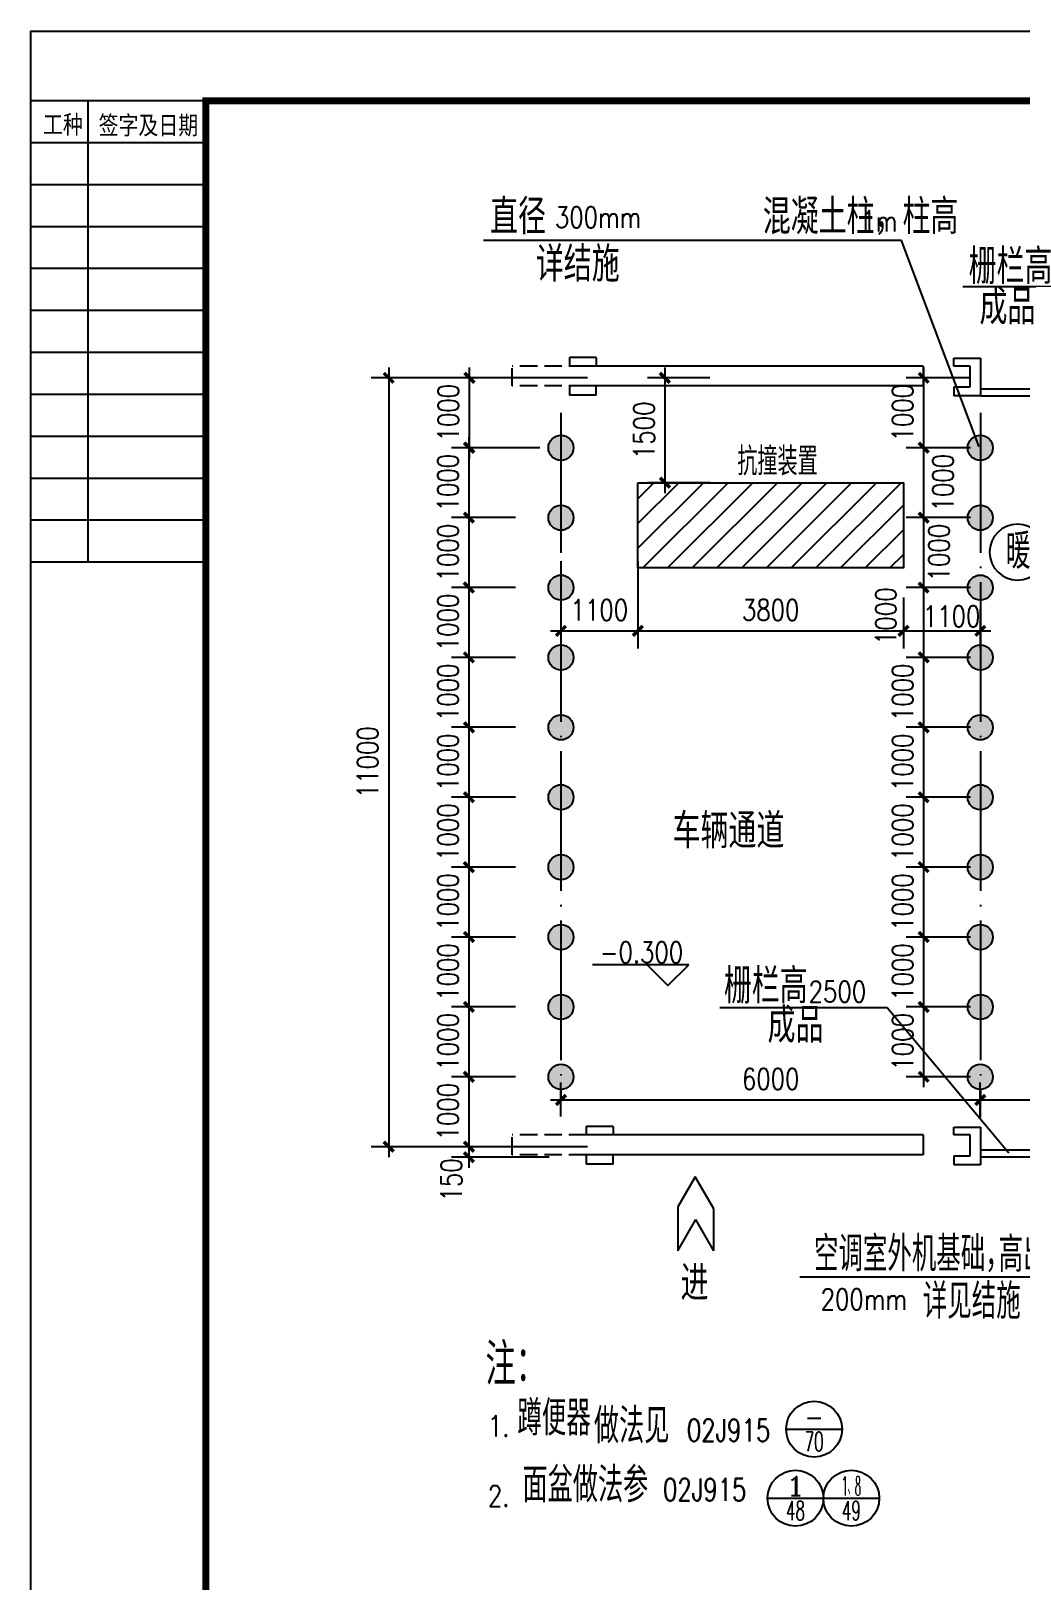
# Model space of a CAD drawing. Extents: x 575917 to 733065, y -270021 to -228021.
# Drawn here: x 658765 to 672916, y -250196 to -228021 of the extents above; entities that cross this region are included whole.
import ezdxf
from ezdxf.enums import TextEntityAlignment as Align

# ---------------------------------------------------------------- set-up
doc = ezdxf.new("R2010")
doc.units = 0
doc.header["$LTSCALE"] = 1000
doc.header["$MEASUREMENT"] = 0
for name, pattern in [('DASH', [0.35, 0.25, -0.1]), ('DOTE', [2.42, 2, -0.2, 0.02, -0.2]), ('HIDDEN', [7.5, 5, -2.5])]:
    doc.linetypes.add(name, pattern=pattern)
doc.layers.get('0').update_dxf_attribs({"linetype": 'CONTINUOUS'})
doc.layers.get('DEFPOINTS').update_dxf_attribs({"linetype": 'CONTINUOUS'})
for name, color, linetype in [('1', 3, 'CONTINUOUS'), ('AXIS', 3, 'CONTINUOUS'), ('DIM_IDEN', 3, 'CONTINUOUS'), ('DOTE', 1, 'DOTE'), ('LEVL', 3, 'CONTINUOUS'), ('PUB_DIM', 3, 'CONTINUOUS'), ('PUB_SYMB', 3, 'CONTINUOUS'), ('PUB_SYMB_TEXT', 7, 'CONTINUOUS'), ('PUB_TEXT', 7, 'CONTINUOUS'), ('PUB_TITLE', 4, 'CONTINUOUS'), ('出入口设备布置图层', 1, 'CONTINUOUS'), ('暖通条件', 6, 'CONTINUOUS')]:
    doc.layers.add(name, color=color, linetype=linetype)
doc.styles.add('-GBCBIGGBENOR', font='GBENOR.shx', dxfattribs={"bigfont": 'GBCBIG.shx'})
doc.styles.add('-HZTXTromand', font='romand.shx', dxfattribs={"bigfont": 'HZTXT.shx'})
doc.styles.add('-HZTXTSIMPLEX', font='SIMPLEX.shx', dxfattribs={"bigfont": 'HZTXT.shx'})
doc.styles.add('_HZTXT', font='txt.shx', dxfattribs={"width": 0.8, "bigfont": 'HZTXT.shx'})
doc.styles.add('_SIMPLEX', font='SIMPLEX.shx', dxfattribs={"width": 0.8})
doc.styles.add('COMP', font='COMPLEX.shx', dxfattribs={"bigfont": 'hztxt'})
doc.styles.add('dim_font', font='SIMPLEX.shx', dxfattribs={"width": 0.8})
doc.styles.add('Hztxt', font='tssdeng.shx', dxfattribs={"width": 0.7, "bigfont": 'hztxt.shx'})
doc.styles.add('OCHINESE', font='TXT', dxfattribs={"width": 0.7, "height": 200, "bigfont": 'OCHINESE'})
doc.styles.add('ST', font='romans6.shx', dxfattribs={"width": 0.8, "bigfont": 'hztxt.shx'})
doc.dimstyles.new('DIMN', dxfattribs={"dimtxt": 300, "dimasz": 100, "dimexe": 250, "dimexo": 300, "dimgap": 0, "dimtad": 0, "dimdec": 0, "dimzin": 0, "dimdsep": 46, "dimtxsty": 'dim_font', "dimblk": 'ARCHTICK', "dimcen": 0.09, "dimdle": 150, "dimclrt": 7, "dimazin": 0, "dimtfac": 1, "dimtdec": 0, "dimtix": 1, "dimtmove": 2, "dimatfit": 3, "dimldrblk": 'ARCHTICK', "dimfxl": 1, "dimtvp": 1, "dimtolj": 1, "dimtzin": 0, "dimarcsym": 0})

# ---------------------------------------------------------------- blocks, each defined once
blk = doc.blocks.new('_archtick')
at = {"const_width": 0.5}
blk.add_lwpolyline([(-0.7, -0.7), (0.7, 0.7)], dxfattribs=at)
blk = doc.blocks.new('*D1557')
at = {"layer": 'DEFPOINTS', "color": 0, "transparency": 16777216}
for p in [(672348, -242877), (675548, -242927), (672348, -243315)]:
    blk.add_point(p, dxfattribs=at)
at = {"layer": 'PUB_DIM', "color": 0, "lineweight": -2, "transparency": 16777216}
for p, q in [((672348, -243177), (672348, -243565)), ((675548, -243227), (675548, -243565)), ((675698, -243315), (672198, -243315))]:
    blk.add_line(p, q, dxfattribs=at)
at = {"layer": 'PUB_DIM', "color": 0, "lineweight": -2, "transparency": 16777216, "xscale": 100, "yscale": 100, "zscale": 100, "rotation": 180}
blk.add_blockref('_archtick', (672348, -243315), dxfattribs=at)
at = {"layer": 'PUB_DIM', "color": 0, "lineweight": -2, "transparency": 16777216, "xscale": 100, "yscale": 100, "zscale": 100}
blk.add_blockref('_archtick', (675548, -243315), dxfattribs=at)
at = {"layer": 'PUB_DIM', "color": 7, "transparency": 16777216, "insert": (673590, -243015), "char_height": 300, "attachment_point": 5, "style": 'dim_font'}
blk.add_mtext('\\A1;3200', dxfattribs=at)
blk = doc.blocks.new('水泥柱')
at = {"layer": '出入口设备布置图层'}
blk.add_hatch(color=8, dxfattribs=at).paths.add_polyline_path([(383266, 120372, 1), (383506, 120372, 1)])
at = {"layer": '出入口设备布置图层', "color": 8}
blk.add_circle((383386, 120372), 120, dxfattribs=at)
blk.add_circle((383386, 120372), 120, dxfattribs=at)
blk = doc.blocks.new('*D1562')
at = {"layer": 'AXIS', "color": 0, "lineweight": -2, "transparency": 16777216}
for p, q in [((665698, -238983), (664781, -238983)), ((665031, -238833), (665031, -240133)), ((665698, -239983), (664781, -239983))]:
    blk.add_line(p, q, dxfattribs=at)
at = {"layer": 'DEFPOINTS', "color": 0, "transparency": 16777216}
for p in [(665998, -238983), (665031, -239983), (665998, -239983)]:
    blk.add_point(p, dxfattribs=at)
at = {"layer": 'AXIS', "color": 0, "lineweight": -2, "transparency": 16777216, "xscale": 100, "yscale": 100, "zscale": 100}
for p, rotation in [((665031, -238983), 90), ((665031, -239983), 270)]:
    blk.add_blockref('_archtick', p, dxfattribs=dict(at, rotation=rotation))
at = {"layer": 'AXIS', "color": 7, "transparency": 16777216, "insert": (664731, -239483), "char_height": 300, "attachment_point": 5, "rotation": 90, "style": 'dim_font'}
blk.add_mtext('\\A1;1000', dxfattribs=at)
blk = doc.blocks.new('*D1563')
at = {"layer": 'AXIS', "color": 0, "lineweight": -2, "transparency": 16777216}
for p, q in [((665031, -239833), (665031, -241133)), ((665698, -239983), (664781, -239983)), ((665698, -240983), (664781, -240983))]:
    blk.add_line(p, q, dxfattribs=at)
at = {"layer": 'DEFPOINTS', "color": 0, "transparency": 16777216}
for p in [(665998, -239983), (665031, -240983), (665998, -240983)]:
    blk.add_point(p, dxfattribs=at)
at = {"layer": 'AXIS', "color": 0, "lineweight": -2, "transparency": 16777216, "xscale": 100, "yscale": 100, "zscale": 100}
for p, rotation in [((665031, -239983), 90), ((665031, -240983), 270)]:
    blk.add_blockref('_archtick', p, dxfattribs=dict(at, rotation=rotation))
at = {"layer": 'AXIS', "color": 7, "transparency": 16777216, "insert": (664731, -240483), "char_height": 300, "attachment_point": 5, "rotation": 90, "style": 'dim_font'}
blk.add_mtext('\\A1;1000', dxfattribs=at)
blk = doc.blocks.new('*D1564')
at = {"layer": 'AXIS', "color": 0, "lineweight": -2, "transparency": 16777216}
for p, q in [((665031, -237833), (665031, -239133)), ((665698, -237983), (664781, -237983)), ((665698, -238983), (664781, -238983))]:
    blk.add_line(p, q, dxfattribs=at)
at = {"layer": 'DEFPOINTS', "color": 0, "transparency": 16777216}
for p in [(665998, -237983), (665031, -238983), (665998, -238983)]:
    blk.add_point(p, dxfattribs=at)
at = {"layer": 'AXIS', "color": 0, "lineweight": -2, "transparency": 16777216, "xscale": 100, "yscale": 100, "zscale": 100}
for p, rotation in [((665031, -237983), 90), ((665031, -238983), 270)]:
    blk.add_blockref('_archtick', p, dxfattribs=dict(at, rotation=rotation))
at = {"layer": 'AXIS', "color": 7, "transparency": 16777216, "insert": (664731, -238483), "char_height": 300, "attachment_point": 5, "rotation": 90, "style": 'dim_font'}
blk.add_mtext('\\A1;1000', dxfattribs=at)
blk = doc.blocks.new('*D1565')
at = {"layer": 'AXIS', "color": 0, "lineweight": -2, "transparency": 16777216}
for p, q in [((671537, -237833), (671537, -239133)), ((672208, -237983), (671287, -237983)), ((672208, -238983), (671287, -238983))]:
    blk.add_line(p, q, dxfattribs=at)
at = {"layer": 'DEFPOINTS', "color": 0, "transparency": 16777216}
for p in [(672508, -237983), (671537, -238983), (672508, -238983)]:
    blk.add_point(p, dxfattribs=at)
at = {"layer": 'AXIS', "color": 0, "lineweight": -2, "transparency": 16777216, "xscale": 100, "yscale": 100, "zscale": 100}
for p, rotation in [((671537, -237983), 90), ((671537, -238983), 270)]:
    blk.add_blockref('_archtick', p, dxfattribs=dict(at, rotation=rotation))
at = {"layer": 'AXIS', "color": 7, "transparency": 16777216, "insert": (671237, -238483), "char_height": 300, "attachment_point": 5, "rotation": 90, "style": 'dim_font'}
blk.add_mtext('\\A1;1000', dxfattribs=at)
blk = doc.blocks.new('*D1566')
at = {"layer": 'AXIS', "color": 0, "lineweight": -2, "transparency": 16777216}
for p, q in [((672208, -238983), (671287, -238983)), ((671537, -238833), (671537, -240133)), ((672208, -239983), (671287, -239983))]:
    blk.add_line(p, q, dxfattribs=at)
at = {"layer": 'DEFPOINTS', "color": 0, "transparency": 16777216}
for p in [(672508, -238983), (671537, -239983), (672508, -239983)]:
    blk.add_point(p, dxfattribs=at)
at = {"layer": 'AXIS', "color": 0, "lineweight": -2, "transparency": 16777216, "xscale": 100, "yscale": 100, "zscale": 100}
for p, rotation in [((671537, -238983), 90), ((671537, -239983), 270)]:
    blk.add_blockref('_archtick', p, dxfattribs=dict(at, rotation=rotation))
at = {"layer": 'AXIS', "color": 7, "transparency": 16777216, "insert": (671237, -239483), "char_height": 300, "attachment_point": 5, "rotation": 90, "style": 'dim_font'}
blk.add_mtext('\\A1;1000', dxfattribs=at)
blk = doc.blocks.new('*D1567')
at = {"layer": 'AXIS', "color": 0, "lineweight": -2, "transparency": 16777216}
for p, q in [((671537, -239833), (671537, -241133)), ((672208, -239983), (671287, -239983)), ((672208, -240983), (671287, -240983))]:
    blk.add_line(p, q, dxfattribs=at)
at = {"layer": 'DEFPOINTS', "color": 0, "transparency": 16777216}
for p in [(672508, -239983), (671537, -240983), (672508, -240983)]:
    blk.add_point(p, dxfattribs=at)
at = {"layer": 'AXIS', "color": 0, "lineweight": -2, "transparency": 16777216, "xscale": 100, "yscale": 100, "zscale": 100}
for p, rotation in [((671537, -239983), 90), ((671537, -240983), 270)]:
    blk.add_blockref('_archtick', p, dxfattribs=dict(at, rotation=rotation))
at = {"layer": 'AXIS', "color": 7, "transparency": 16777216, "insert": (671237, -240483), "char_height": 300, "attachment_point": 5, "rotation": 90, "style": 'dim_font'}
blk.add_mtext('\\A1;1000', dxfattribs=at)
blk = doc.blocks.new('*D1568')
at = {"layer": 'AXIS', "color": 0, "lineweight": -2, "transparency": 16777216}
for p, q in [((665698, -236983), (664781, -236983)), ((665031, -236833), (665031, -238133)), ((665698, -237983), (664781, -237983))]:
    blk.add_line(p, q, dxfattribs=at)
at = {"layer": 'DEFPOINTS', "color": 0, "transparency": 16777216}
for p in [(665998, -236983), (665031, -237983), (665998, -237983)]:
    blk.add_point(p, dxfattribs=at)
at = {"layer": 'AXIS', "color": 0, "lineweight": -2, "transparency": 16777216, "xscale": 100, "yscale": 100, "zscale": 100}
for p, rotation in [((665031, -236983), 90), ((665031, -237983), 270)]:
    blk.add_blockref('_archtick', p, dxfattribs=dict(at, rotation=rotation))
at = {"layer": 'AXIS', "color": 7, "transparency": 16777216, "insert": (664731, -237483), "char_height": 300, "attachment_point": 5, "rotation": 90, "style": 'dim_font'}
blk.add_mtext('\\A1;1000', dxfattribs=at)
blk = doc.blocks.new('*D1569')
at = {"layer": 'AXIS', "color": 0, "lineweight": -2, "transparency": 16777216}
for p, q in [((672208, -236983), (671287, -236983)), ((671537, -236833), (671537, -238133)), ((672208, -237983), (671287, -237983))]:
    blk.add_line(p, q, dxfattribs=at)
at = {"layer": 'DEFPOINTS', "color": 0, "transparency": 16777216}
for p in [(672508, -236983), (671537, -237983), (672508, -237983)]:
    blk.add_point(p, dxfattribs=at)
at = {"layer": 'AXIS', "color": 0, "lineweight": -2, "transparency": 16777216, "xscale": 100, "yscale": 100, "zscale": 100}
for p, rotation in [((671537, -236983), 90), ((671537, -237983), 270)]:
    blk.add_blockref('_archtick', p, dxfattribs=dict(at, rotation=rotation))
at = {"layer": 'AXIS', "color": 7, "transparency": 16777216, "insert": (671237, -237483), "char_height": 300, "attachment_point": 5, "rotation": 90, "style": 'dim_font'}
blk.add_mtext('\\A1;1000', dxfattribs=at)
blk = doc.blocks.new('*D1570')
at = {"layer": 'AXIS', "color": 0, "lineweight": -2, "transparency": 16777216}
for p, q in [((665031, -243833), (665031, -244283)), ((666178, -243983), (664781, -243983)), ((666178, -244133), (664781, -244133))]:
    blk.add_line(p, q, dxfattribs=at)
at = {"layer": 'DEFPOINTS', "color": 0, "transparency": 16777216}
for p in [(665031, -244133), (666478, -243983), (666478, -244133)]:
    blk.add_point(p, dxfattribs=at)
at = {"layer": 'AXIS', "color": 0, "lineweight": -2, "transparency": 16777216, "xscale": 100, "yscale": 100, "zscale": 100}
for p, rotation in [((665031, -243983), 90), ((665031, -244133), 270)]:
    blk.add_blockref('_archtick', p, dxfattribs=dict(at, rotation=rotation))
at = {"layer": 'AXIS', "color": 7, "transparency": 16777216, "insert": (664779, -244458), "char_height": 300, "attachment_point": 5, "rotation": 90, "style": 'dim_font'}
blk.add_mtext('\\A1;150', dxfattribs=at)
blk = doc.blocks.new('*D1571')
at = {"layer": 'AXIS', "color": 0, "lineweight": -2, "transparency": 16777216}
for p, q in [((665031, -235833), (665031, -237133)), ((665698, -235983), (664781, -235983)), ((665698, -236983), (664781, -236983))]:
    blk.add_line(p, q, dxfattribs=at)
at = {"layer": 'DEFPOINTS', "color": 0, "transparency": 16777216}
for p in [(665998, -235983), (665031, -236983), (665998, -236983)]:
    blk.add_point(p, dxfattribs=at)
at = {"layer": 'AXIS', "color": 0, "lineweight": -2, "transparency": 16777216, "xscale": 100, "yscale": 100, "zscale": 100}
for p, rotation in [((665031, -235983), 90), ((665031, -236983), 270)]:
    blk.add_blockref('_archtick', p, dxfattribs=dict(at, rotation=rotation))
at = {"layer": 'AXIS', "color": 7, "transparency": 16777216, "insert": (664731, -236483), "char_height": 300, "attachment_point": 5, "rotation": 90, "style": 'dim_font'}
blk.add_mtext('\\A1;1000', dxfattribs=at)
blk = doc.blocks.new('*D1572')
at = {"layer": 'AXIS', "color": 0, "lineweight": -2, "transparency": 16777216}
for p, q in [((665698, -234983), (664781, -234983)), ((665031, -234833), (665031, -236133)), ((665698, -235983), (664781, -235983))]:
    blk.add_line(p, q, dxfattribs=at)
at = {"layer": 'DEFPOINTS', "color": 0, "transparency": 16777216}
for p in [(665998, -234983), (665031, -235983), (665998, -235983)]:
    blk.add_point(p, dxfattribs=at)
at = {"layer": 'AXIS', "color": 0, "lineweight": -2, "transparency": 16777216, "xscale": 100, "yscale": 100, "zscale": 100}
for p, rotation in [((665031, -234983), 90), ((665031, -235983), 270)]:
    blk.add_blockref('_archtick', p, dxfattribs=dict(at, rotation=rotation))
at = {"layer": 'AXIS', "color": 7, "transparency": 16777216, "insert": (664731, -235483), "char_height": 300, "attachment_point": 5, "rotation": 90, "style": 'dim_font'}
blk.add_mtext('\\A1;1000', dxfattribs=at)
blk = doc.blocks.new('*D1573')
at = {"layer": 'DEFPOINTS', "color": 0, "transparency": 16777216}
for p in [(667026, -232983), (663883, -243983), (667026, -243983)]:
    blk.add_point(p, dxfattribs=at)
at = {"layer": 'PUB_DIM', "color": 0, "lineweight": -2, "transparency": 16777216}
for p, q in [((663883, -232833), (663883, -244133)), ((666726, -232983), (663633, -232983)), ((666726, -243983), (663633, -243983))]:
    blk.add_line(p, q, dxfattribs=at)
at = {"layer": 'PUB_DIM', "color": 0, "lineweight": -2, "transparency": 16777216, "xscale": 100, "yscale": 100, "zscale": 100}
for p, rotation in [((663883, -232983), 90), ((663883, -243983), 270)]:
    blk.add_blockref('_archtick', p, dxfattribs=dict(at, rotation=rotation))
at = {"layer": 'PUB_DIM', "color": 7, "transparency": 16777216, "insert": (663583, -238483), "char_height": 300, "attachment_point": 5, "rotation": 90, "style": 'dim_font'}
blk.add_mtext('\\A1;11000', dxfattribs=at)
blk = doc.blocks.new('*D1574')
at = {"layer": 'AXIS', "color": 0, "lineweight": -2, "transparency": 16777216}
for p, q in [((665698, -240983), (664781, -240983)), ((665031, -240833), (665031, -242133)), ((665698, -241983), (664781, -241983))]:
    blk.add_line(p, q, dxfattribs=at)
at = {"layer": 'DEFPOINTS', "color": 0, "transparency": 16777216}
for p in [(665998, -240983), (665031, -241983), (665998, -241983)]:
    blk.add_point(p, dxfattribs=at)
at = {"layer": 'AXIS', "color": 0, "lineweight": -2, "transparency": 16777216, "xscale": 100, "yscale": 100, "zscale": 100}
for p, rotation in [((665031, -240983), 90), ((665031, -241983), 270)]:
    blk.add_blockref('_archtick', p, dxfattribs=dict(at, rotation=rotation))
at = {"layer": 'AXIS', "color": 7, "transparency": 16777216, "insert": (664731, -241483), "char_height": 300, "attachment_point": 5, "rotation": 90, "style": 'dim_font'}
blk.add_mtext('\\A1;1000', dxfattribs=at)
blk = doc.blocks.new('*D1575')
at = {"layer": 'AXIS', "color": 0, "lineweight": -2, "transparency": 16777216}
for p, q in [((665031, -241833), (665031, -243133)), ((665698, -241983), (664781, -241983)), ((665698, -242983), (664781, -242983))]:
    blk.add_line(p, q, dxfattribs=at)
at = {"layer": 'DEFPOINTS', "color": 0, "transparency": 16777216}
for p in [(665998, -241983), (665031, -242983), (665998, -242983)]:
    blk.add_point(p, dxfattribs=at)
at = {"layer": 'AXIS', "color": 0, "lineweight": -2, "transparency": 16777216, "xscale": 100, "yscale": 100, "zscale": 100}
for p, rotation in [((665031, -241983), 90), ((665031, -242983), 270)]:
    blk.add_blockref('_archtick', p, dxfattribs=dict(at, rotation=rotation))
at = {"layer": 'AXIS', "color": 7, "transparency": 16777216, "insert": (664731, -242483), "char_height": 300, "attachment_point": 5, "rotation": 90, "style": 'dim_font'}
blk.add_mtext('\\A1;1000', dxfattribs=at)
blk = doc.blocks.new('*D1576')
at = {"layer": 'AXIS', "color": 0, "lineweight": -2, "transparency": 16777216}
for p, q in [((672208, -240983), (671287, -240983)), ((671537, -240833), (671537, -242133)), ((672208, -241983), (671287, -241983))]:
    blk.add_line(p, q, dxfattribs=at)
at = {"layer": 'DEFPOINTS', "color": 0, "transparency": 16777216}
for p in [(672508, -240983), (671537, -241983), (672508, -241983)]:
    blk.add_point(p, dxfattribs=at)
at = {"layer": 'AXIS', "color": 0, "lineweight": -2, "transparency": 16777216, "xscale": 100, "yscale": 100, "zscale": 100}
for p, rotation in [((671537, -240983), 90), ((671537, -241983), 270)]:
    blk.add_blockref('_archtick', p, dxfattribs=dict(at, rotation=rotation))
at = {"layer": 'AXIS', "color": 7, "transparency": 16777216, "insert": (671237, -241483), "char_height": 300, "attachment_point": 5, "rotation": 90, "style": 'dim_font'}
blk.add_mtext('\\A1;1000', dxfattribs=at)
blk = doc.blocks.new('*D1577')
at = {"layer": 'AXIS', "color": 0, "lineweight": -2, "transparency": 16777216}
for p, q in [((671537, -241833), (671537, -243133)), ((672208, -241983), (671287, -241983)), ((672208, -242983), (671287, -242983))]:
    blk.add_line(p, q, dxfattribs=at)
at = {"layer": 'DEFPOINTS', "color": 0, "transparency": 16777216}
for p in [(672508, -241983), (671537, -242983), (672508, -242983)]:
    blk.add_point(p, dxfattribs=at)
at = {"layer": 'AXIS', "color": 0, "lineweight": -2, "transparency": 16777216, "xscale": 100, "yscale": 100, "zscale": 100}
for p, rotation in [((671537, -241983), 90), ((671537, -242983), 270)]:
    blk.add_blockref('_archtick', p, dxfattribs=dict(at, rotation=rotation))
at = {"layer": 'AXIS', "color": 7, "transparency": 16777216, "insert": (671237, -242483), "char_height": 300, "attachment_point": 5, "rotation": 90, "style": 'dim_font'}
blk.add_mtext('\\A1;1000', dxfattribs=at)
blk = doc.blocks.new('*D1578')
at = {"layer": 'AXIS', "color": 0, "lineweight": -2, "transparency": 16777216}
for p, q in [((671537, -233833), (671537, -235133)), ((672208, -233983), (671287, -233983)), ((672208, -234983), (671287, -234983))]:
    blk.add_line(p, q, dxfattribs=at)
at = {"layer": 'DEFPOINTS', "color": 0, "transparency": 16777216}
for p in [(672508, -233983), (671537, -234983), (672508, -234983)]:
    blk.add_point(p, dxfattribs=at)
at = {"layer": 'AXIS', "color": 0, "lineweight": -2, "transparency": 16777216, "xscale": 100, "yscale": 100, "zscale": 100}
for p, rotation in [((671537, -233983), 90), ((671537, -234983), 270)]:
    blk.add_blockref('_archtick', p, dxfattribs=dict(at, rotation=rotation))
at = {"layer": 'AXIS', "color": 7, "transparency": 16777216, "insert": (671816, -234483), "char_height": 300, "attachment_point": 5, "rotation": 90, "style": 'dim_font'}
blk.add_mtext('\\A1;1000', dxfattribs=at)
blk = doc.blocks.new('*D1579')
at = {"layer": 'AXIS', "color": 0, "lineweight": -2, "transparency": 16777216}
for p, q in [((672208, -234983), (671287, -234983)), ((671537, -234833), (671537, -236133)), ((672208, -235983), (671287, -235983))]:
    blk.add_line(p, q, dxfattribs=at)
at = {"layer": 'DEFPOINTS', "color": 0, "transparency": 16777216}
for p in [(672508, -234983), (671537, -235983), (672508, -235983)]:
    blk.add_point(p, dxfattribs=at)
at = {"layer": 'AXIS', "color": 0, "lineweight": -2, "transparency": 16777216, "xscale": 100, "yscale": 100, "zscale": 100}
for p, rotation in [((671537, -234983), 90), ((671537, -235983), 270)]:
    blk.add_blockref('_archtick', p, dxfattribs=dict(at, rotation=rotation))
at = {"layer": 'AXIS', "color": 7, "transparency": 16777216, "insert": (671756, -235483), "char_height": 300, "attachment_point": 5, "rotation": 90, "style": 'dim_font'}
blk.add_mtext('\\A1;1000', dxfattribs=at)
blk = doc.blocks.new('*D1580')
at = {"layer": 'AXIS', "color": 0, "lineweight": -2, "transparency": 16777216}
for p, q in [((671537, -235833), (671537, -237133)), ((672208, -235983), (671287, -235983)), ((672208, -236983), (671287, -236983))]:
    blk.add_line(p, q, dxfattribs=at)
at = {"layer": 'DEFPOINTS', "color": 0, "transparency": 16777216}
for p in [(672508, -235983), (671537, -236983), (672508, -236983)]:
    blk.add_point(p, dxfattribs=at)
at = {"layer": 'AXIS', "color": 0, "lineweight": -2, "transparency": 16777216, "xscale": 100, "yscale": 100, "zscale": 100}
for p, rotation in [((671537, -235983), 90), ((671537, -236983), 270)]:
    blk.add_blockref('_archtick', p, dxfattribs=dict(at, rotation=rotation))
at = {"layer": 'AXIS', "color": 7, "transparency": 16777216, "insert": (670996, -236393), "char_height": 300, "attachment_point": 5, "rotation": 90, "style": 'dim_font'}
blk.add_mtext('\\A1;1000', dxfattribs=at)
blk = doc.blocks.new('*D1581')
at = {"layer": 'AXIS', "color": 0, "lineweight": -2, "transparency": 16777216}
for p, q in [((665031, -233833), (665031, -235133)), ((665698, -233983), (664781, -233983)), ((665698, -234983), (664781, -234983))]:
    blk.add_line(p, q, dxfattribs=at)
at = {"layer": 'DEFPOINTS', "color": 0, "transparency": 16777216}
for p in [(665998, -233983), (665031, -234983), (665998, -234983)]:
    blk.add_point(p, dxfattribs=at)
at = {"layer": 'AXIS', "color": 0, "lineweight": -2, "transparency": 16777216, "xscale": 100, "yscale": 100, "zscale": 100}
for p, rotation in [((665031, -233983), 90), ((665031, -234983), 270)]:
    blk.add_blockref('_archtick', p, dxfattribs=dict(at, rotation=rotation))
at = {"layer": 'AXIS', "color": 7, "transparency": 16777216, "insert": (664731, -234483), "char_height": 300, "attachment_point": 5, "rotation": 90, "style": 'dim_font'}
blk.add_mtext('\\A1;1000', dxfattribs=at)
blk = doc.blocks.new('*D1582')
at = {"layer": 'AXIS', "color": 0, "lineweight": -2, "transparency": 16777216}
for p, q in [((665698, -242983), (664781, -242983)), ((665031, -242833), (665031, -244133)), ((665698, -243983), (664781, -243983))]:
    blk.add_line(p, q, dxfattribs=at)
at = {"layer": 'DEFPOINTS', "color": 0, "transparency": 16777216}
for p in [(665998, -242983), (665031, -243983), (665998, -243983)]:
    blk.add_point(p, dxfattribs=at)
at = {"layer": 'AXIS', "color": 0, "lineweight": -2, "transparency": 16777216, "xscale": 100, "yscale": 100, "zscale": 100}
for p, rotation in [((665031, -242983), 90), ((665031, -243983), 270)]:
    blk.add_blockref('_archtick', p, dxfattribs=dict(at, rotation=rotation))
at = {"layer": 'AXIS', "color": 7, "transparency": 16777216, "insert": (664731, -243483), "char_height": 300, "attachment_point": 5, "rotation": 90, "style": 'dim_font'}
blk.add_mtext('\\A1;1000', dxfattribs=at)
blk = doc.blocks.new('*D1583')
at = {"layer": 'AXIS', "color": 0, "lineweight": -2, "transparency": 16777216}
for p, q in [((665038, -234133), (665038, -232833)), ((666048, -232983), (664788, -232983)), ((666048, -233983), (664788, -233983))]:
    blk.add_line(p, q, dxfattribs=at)
at = {"layer": 'DEFPOINTS', "color": 0, "transparency": 16777216}
for p in [(665038, -232983), (666348, -232983), (666348, -233983)]:
    blk.add_point(p, dxfattribs=at)
at = {"layer": 'AXIS', "color": 0, "lineweight": -2, "transparency": 16777216, "xscale": 100, "yscale": 100, "zscale": 100}
for p, rotation in [((665038, -232983), 90), ((665038, -233983), 270)]:
    blk.add_blockref('_archtick', p, dxfattribs=dict(at, rotation=rotation))
at = {"layer": 'AXIS', "color": 7, "transparency": 16777216, "insert": (664738, -233483), "char_height": 300, "attachment_point": 5, "rotation": 90, "style": 'dim_font'}
blk.add_mtext('\\A1;1000', dxfattribs=at)
blk = doc.blocks.new('*D1584')
at = {"layer": 'AXIS', "color": 0, "lineweight": -2, "transparency": 16777216}
for p, q in [((671537, -232833), (671537, -234133)), ((672208, -232983), (671287, -232983)), ((672208, -233983), (671287, -233983))]:
    blk.add_line(p, q, dxfattribs=at)
at = {"layer": 'DEFPOINTS', "color": 0, "transparency": 16777216}
for p in [(672508, -232983), (671537, -233983), (672508, -233983)]:
    blk.add_point(p, dxfattribs=at)
at = {"layer": 'AXIS', "color": 0, "lineweight": -2, "transparency": 16777216, "xscale": 100, "yscale": 100, "zscale": 100}
for p, rotation in [((671537, -232983), 90), ((671537, -233983), 270)]:
    blk.add_blockref('_archtick', p, dxfattribs=dict(at, rotation=rotation))
at = {"layer": 'AXIS', "color": 7, "transparency": 16777216, "insert": (671237, -233483), "char_height": 300, "attachment_point": 5, "rotation": 90, "style": 'dim_font'}
blk.add_mtext('\\A1;1000', dxfattribs=at)
blk = doc.blocks.new('*D1585')
at = {"layer": 'AXIS', "color": 0, "lineweight": -2, "transparency": 16777216}
for p, q in [((667835, -232833), (667835, -234633)), ((668478, -232983), (667585, -232983)), ((668478, -234483), (667585, -234483))]:
    blk.add_line(p, q, dxfattribs=at)
at = {"layer": 'DEFPOINTS', "color": 0, "transparency": 16777216}
for p in [(668778, -232983), (667835, -234483), (668778, -234483)]:
    blk.add_point(p, dxfattribs=at)
at = {"layer": 'AXIS', "color": 0, "lineweight": -2, "transparency": 16777216, "xscale": 100, "yscale": 100, "zscale": 100}
for p, rotation in [((667835, -232983), 90), ((667835, -234483), 270)]:
    blk.add_blockref('_archtick', p, dxfattribs=dict(at, rotation=rotation))
at = {"layer": 'AXIS', "color": 7, "transparency": 16777216, "insert": (667535, -233733), "char_height": 300, "attachment_point": 5, "rotation": 90, "style": 'dim_font'}
blk.add_mtext('\\A1;1500', dxfattribs=at)
blk = doc.blocks.new('*D1586')
at = {"layer": 'AXIS', "color": 0, "lineweight": -2, "transparency": 16777216}
for p, q in [((666348, -235605), (666348, -236853)), ((667448, -235605), (667448, -236853)), ((666198, -236603), (667598, -236603))]:
    blk.add_line(p, q, dxfattribs=at)
at = {"layer": 'DEFPOINTS', "color": 0, "transparency": 16777216}
for p in [(666348, -235305), (667448, -235305), (667448, -236603)]:
    blk.add_point(p, dxfattribs=at)
at = {"layer": 'AXIS', "color": 0, "lineweight": -2, "transparency": 16777216, "xscale": 100, "yscale": 100, "zscale": 100, "rotation": 180}
blk.add_blockref('_archtick', (666348, -236603), dxfattribs=at)
at = {"layer": 'AXIS', "color": 0, "lineweight": -2, "transparency": 16777216, "xscale": 100, "yscale": 100, "zscale": 100}
blk.add_blockref('_archtick', (667448, -236603), dxfattribs=at)
at = {"layer": 'AXIS', "color": 7, "transparency": 16777216, "insert": (666898, -236303), "char_height": 300, "attachment_point": 5, "style": 'dim_font'}
blk.add_mtext('\\A1;1100', dxfattribs=at)
blk = doc.blocks.new('*D1587')
at = {"layer": 'AXIS', "color": 0, "lineweight": -2, "transparency": 16777216}
for p, q in [((667448, -236124), (667448, -236853)), ((671248, -236124), (671248, -236853)), ((667298, -236603), (671398, -236603))]:
    blk.add_line(p, q, dxfattribs=at)
at = {"layer": 'DEFPOINTS', "color": 0, "transparency": 16777216}
for p in [(667448, -235824), (671248, -235824), (671248, -236603)]:
    blk.add_point(p, dxfattribs=at)
at = {"layer": 'AXIS', "color": 0, "lineweight": -2, "transparency": 16777216, "xscale": 100, "yscale": 100, "zscale": 100, "rotation": 180}
blk.add_blockref('_archtick', (667448, -236603), dxfattribs=at)
at = {"layer": 'AXIS', "color": 0, "lineweight": -2, "transparency": 16777216, "xscale": 100, "yscale": 100, "zscale": 100}
blk.add_blockref('_archtick', (671248, -236603), dxfattribs=at)
at = {"layer": 'AXIS', "color": 7, "transparency": 16777216, "insert": (669348, -236303), "char_height": 300, "attachment_point": 5, "style": 'dim_font'}
blk.add_mtext('\\A1;3800', dxfattribs=at)
blk = doc.blocks.new('*D1588')
at = {"layer": 'DEFPOINTS', "color": 0, "transparency": 16777216}
for p in [(666348, -243315), (666348, -243851), (672348, -243851)]:
    blk.add_point(p, dxfattribs=at)
at = {"layer": 'PUB_DIM', "color": 0, "lineweight": -2, "transparency": 16777216}
for p, q in [((666348, -243551), (666348, -243065)), ((672348, -243551), (672348, -243065)), ((672498, -243315), (666198, -243315))]:
    blk.add_line(p, q, dxfattribs=at)
at = {"layer": 'PUB_DIM', "color": 0, "lineweight": -2, "transparency": 16777216, "xscale": 100, "yscale": 100, "zscale": 100, "rotation": 180}
blk.add_blockref('_archtick', (666348, -243315), dxfattribs=at)
at = {"layer": 'PUB_DIM', "color": 0, "lineweight": -2, "transparency": 16777216, "xscale": 100, "yscale": 100, "zscale": 100}
blk.add_blockref('_archtick', (672348, -243315), dxfattribs=at)
at = {"layer": 'PUB_DIM', "color": 7, "transparency": 16777216, "insert": (669348, -243015), "char_height": 300, "attachment_point": 5, "style": 'dim_font'}
blk.add_mtext('\\A1;6000', dxfattribs=at)
blk = doc.blocks.new('*D1590')
at = {"layer": 'DEFPOINTS', "color": 0, "transparency": 16777216}
for p in [(671248, -235997), (672348, -235997), (672348, -236603)]:
    blk.add_point(p, dxfattribs=at)
at = {"layer": 'PUB_DIM', "color": 0, "lineweight": -2, "transparency": 16777216}
for p, q in [((671248, -236297), (671248, -236853)), ((672348, -236297), (672348, -236853)), ((671098, -236603), (672498, -236603))]:
    blk.add_line(p, q, dxfattribs=at)
at = {"layer": 'PUB_DIM', "color": 0, "lineweight": -2, "transparency": 16777216, "xscale": 100, "yscale": 100, "zscale": 100, "rotation": 180}
blk.add_blockref('_archtick', (671248, -236603), dxfattribs=at)
at = {"layer": 'PUB_DIM', "color": 0, "lineweight": -2, "transparency": 16777216, "xscale": 100, "yscale": 100, "zscale": 100}
blk.add_blockref('_archtick', (672348, -236603), dxfattribs=at)
at = {"layer": 'PUB_DIM', "color": 7, "transparency": 16777216, "insert": (671937, -236393), "char_height": 300, "attachment_point": 5, "style": 'dim_font'}
blk.add_mtext('\\A1;1100', dxfattribs=at)
blk = doc.blocks.new('_index')
blk.add_line((-0.5, 0), (0.5, 0))
blk.add_circle((0, 0), 0.5)
at = {"style": 'COMP'}
for tag, width, p, p2 in [('1', 2.333333, (-0.17, 0.05), (0.17, 0.05)), ('-', 1.166667, (-0.17, -0.39), (0.17, -0.39))]:
    blk.add_attdef(tag, text='', height=0.34, dxfattribs=dict(at, width=width)).set_placement(p, p2, align=Align.FIT)

msp = doc.modelspace()

# ---------------------------------------------------------------- hatches: boundary and pattern name
h = msp.add_hatch()
h.set_pattern_fill('ANSI31', color=256, scale=2000, style=0)
h.set_pattern_definition([(45, (674144.46, -193722.92), (-176.7767, 176.7767), [])])
h.paths.add_polyline_path([(667448.4, -234483.4), (671248.4, -234483.4), (671248.4, -235703.4), (667448.4, -235703.4)])

# ---------------------------------------------------------------- linework, layer by layer
at = {"color": 0}
for p, q in [((671221.7, -231017.8), (665239.1, -231017.8)), ((672333.6, -233971.8), (671221.7, -231017.8)), ((666852.4, -232692.5), (666469.7, -232692.5)), ((666469.7, -232692.5), (666469.7, -232814.2)), ((666852.4, -232692.5), (666852.4, -232807.4)), ((671969.7, -232701.3), (672352.4, -232701.3)), ((672202.5, -232814.2), (671969.7, -232814.2)), ((672352.4, -232701.3), (672352.4, -233240.1)), ((666469.7, -233096.8), (666469.7, -233231.4)), ((666852.4, -233231.4), (666469.7, -233231.4)), ((666852.4, -233231.4), (666852.4, -233096.8)), ((671969.7, -233113.4), (672202.5, -233113.4)), ((672352.4, -233240.1), (671969.7, -233240.1)), ((667093.2, -243692.8), (666710.5, -243692.8)), ((666710.5, -243692.8), (666710.5, -243814.6)), ((667093.2, -243692.8), (667093.2, -243807.7)), ((671969.7, -243701.6), (672352.4, -243701.6)), ((672202.5, -243814.6), (671969.7, -243814.6)), ((672352.4, -243701.6), (672352.4, -244240.5)), ((666710.5, -244097.2), (666710.5, -244231.7)), ((667093.2, -244231.7), (667093.2, -244097.2)), ((671969.7, -244113.7), (672202.5, -244113.7)), ((667093.2, -244231.7), (666710.5, -244231.7)), ((672352.4, -244240.5), (671969.7, -244240.5))]:
    msp.add_line(p, q, dxfattribs=at)
for p, q in [((672096.9, -231676.6), (674504.8, -231676.6)), ((671528.4, -232814.2), (666710.5, -232814.2)), ((672202.5, -233113.4), (672202.5, -232814.2)), ((671528.4, -233096.8), (666710.5, -233096.8)), ((672348.4, -233240.1), (675398.4, -233240.1)), ((672352.4, -233140.1), (675498.4, -233140.1)), ((668622.4, -241991.7), (671015.8, -241991.7)), ((671015.8, -241991.7), (672756, -244068.9)), ((671528.4, -243814.6), (666710.5, -243814.6)), ((672202.5, -244113.7), (672202.5, -243814.6)), ((671528.4, -244097.2), (666710.5, -244097.2)), ((675398.4, -244033.4), (672348.4, -244033.4)), ((675398.4, -244133.4), (672348.4, -244133.4)), ((668267.6, -244413.7), (668018.9, -244844.3)), ((668532.9, -244873.3), (668267.6, -244413.7)), ((668018.9, -244844.3), (668018.9, -245470.9)), ((668018.9, -245470.9), (668275.9, -245025.7)), ((668532.9, -245470.9), (668275.9, -245025.7)), ((668532.9, -245470.9), (668532.9, -244873.3))]:
    msp.add_line(p, q)
at = {"color": 0, "linetype": 'DASH'}
for p, q in [((666710.5, -232814.2), (665651.3, -232814.2)), ((665651.3, -233096.8), (665651.3, -232814.2)), ((666710.5, -233096.8), (665651.3, -233096.8)), ((666710.5, -243814.6), (665651.3, -243814.6)), ((665651.3, -244097.2), (665651.3, -243814.6)), ((666710.5, -244097.2), (665651.3, -244097.2))]:
    msp.add_line(p, q, dxfattribs=at)
at = {"color": 0, "linetype": 'HIDDEN'}
for p, q in [((671528.4, -232814.2), (671528.4, -233096.8)), ((671528.4, -243814.6), (671528.4, -244097.2))]:
    msp.add_line(p, q, dxfattribs=at)
msp.add_lwpolyline([(667448.4, -234483.4), (671248.4, -234483.4), (671248.4, -235703.4), (667448.4, -235703.4)], close=True)
at = {"extrusion": (0, 0, -1)}
msp.add_ellipse((672880, -235476.8, 6.2), major_axis=(282.8, 282.8), ratio=1, start_param=3.9269908, end_param=10.2101761, dxfattribs=at)
at = {"layer": 'DOTE', "linetype": 'DOTE'}
for p, q in [((666348.4, -233484.5), (666348.4, -243323.6)), ((672348.4, -233484.5), (672348.4, -243323.6))]:
    msp.add_line(p, q, dxfattribs=at)
at = {"layer": 'LEVL'}
for p, q in [((667879.1, -241378.7), (666798.7, -241378.7)), ((667579.1, -241378.7), (667879.1, -241678.7)), ((668179.1, -241378.7), (667579.1, -241378.7)), ((667879.1, -241678.7), (668179.1, -241378.7))]:
    msp.add_line(p, q, dxfattribs=at)
at = {"layer": 'PUB_DIM', "color": 0}
for p, q in [((671969.7, -232814.2), (671969.7, -232701.3)), ((671969.7, -233113.4), (671969.7, -233240.1)), ((671969.7, -243814.6), (671969.7, -243701.6)), ((671969.7, -244113.7), (671969.7, -244240.5))]:
    msp.add_line(p, q, dxfattribs=at)
at = {"layer": 'PUB_TITLE'}
for p, q in [((661265.4, -229021.2), (658765.4, -229021.2)), ((661265.4, -229021.2), (658765.4, -229021.2)), ((659583.3, -235621.2), (659583.3, -229021.2)), ((659583.3, -235621.2), (659583.3, -229021.2)), ((661265.4, -229621.2), (658765.4, -229621.2)), ((661265.4, -229621.2), (658765.4, -229621.2)), ((661265.4, -230221.2), (658765.4, -230221.2)), ((661265.4, -230221.2), (658765.4, -230221.2)), ((661265.4, -230821.2), (658765.4, -230821.2)), ((661265.4, -230821.2), (658765.4, -230821.2)), ((661265.4, -231421.2), (658765.4, -231421.2)), ((661265.4, -231421.2), (658765.4, -231421.2)), ((661265.4, -232021.2), (658765.4, -232021.2)), ((661265.4, -232021.2), (658765.4, -232021.2)), ((661265.4, -232621.2), (658765.4, -232621.2)), ((661265.4, -232621.2), (658765.4, -232621.2)), ((661265.4, -233221.2), (658765.4, -233221.2)), ((661265.4, -233221.2), (658765.4, -233221.2)), ((661265.4, -233821.2), (658765.4, -233821.2)), ((661265.4, -233821.2), (658765.4, -233821.2)), ((661265.4, -234421.2), (658765.4, -234421.2)), ((661265.4, -234421.2), (658765.4, -234421.2)), ((661265.4, -235021.2), (658765.4, -235021.2)), ((661265.4, -235021.2), (658765.4, -235021.2)), ((661265.4, -235621.2), (658765.4, -235621.2)), ((661265.4, -235621.2), (658765.4, -235621.2))]:
    msp.add_line(p, q, dxfattribs=at)
msp.add_lwpolyline([(658765.4, -270021.2), (658765.4, -228021.2), (733065.4, -228021.2), (733065.4, -270021.2)], close=True, dxfattribs=at)
msp.add_lwpolyline([(658765.4, -270021.2), (658765.4, -228021.2), (733065.4, -228021.2), (733065.4, -270021.2)], close=True, dxfattribs=at)
at = {"layer": 'PUB_TITLE', "const_width": 100}
msp.add_lwpolyline([(661265.4, -269021.2), (732065.4, -269021.2), (732065.4, -229021.2), (661265.4, -229021.2)], close=True, dxfattribs=at)
msp.add_lwpolyline([(661265.4, -269021.2), (732065.4, -269021.2), (732065.4, -229021.2), (661265.4, -229021.2)], close=True, dxfattribs=at)
at = {"layer": '暖通条件'}
msp.add_line((674865.5, -245849.7), (669767.9, -245849.7), dxfattribs=at)

# ---------------------------------------------------------------- block references
at = {"layer": 'PUB_SYMB', "ltscale": 2}
ref = msp.add_blockref('_index', (669969.6, -248024.3), dxfattribs=dict(at, xscale=800, yscale=800, zscale=800))
ref.add_attrib('1', '-', dxfattribs={"layer": 'PUB_SYMB_TEXT', "height": 272, "style": 'COMP', "width": 1.166667}).set_placement((669833.6, -247984.3), (670105.6, -247984.3), align=Align.FIT)
ref.add_attrib('-', '70', dxfattribs={"layer": 'PUB_SYMB_TEXT', "height": 272, "style": 'COMP', "width": 0.617647}).set_placement((669833.6, -248336.3), (670105.6, -248336.3), align=Align.FIT)
ref = msp.add_blockref('_index', (669702.7, -249011.9), dxfattribs=dict(at, xscale=800, yscale=800, zscale=800))
ref.add_attrib('1', '1', dxfattribs={"layer": 'PUB_SYMB_TEXT', "height": 272, "style": 'COMP', "width": 2.333333}).set_placement((669566.7, -248971.9), (669838.7, -248971.9), align=Align.FIT)
ref.add_attrib('-', '48', dxfattribs={"layer": 'PUB_SYMB_TEXT', "height": 272, "style": 'COMP', "width": 0.6}).set_placement((669566.7, -249323.9), (669838.7, -249323.9), align=Align.FIT)
ref = msp.add_blockref('_index', (670502.7, -249011.9), dxfattribs=dict(at, xscale=800, yscale=800, zscale=800))
ref.add_attrib('1', '1、8', dxfattribs={"layer": 'PUB_SYMB_TEXT', "height": 272, "style": 'COMP', "width": 0.474182}).set_placement((670366.7, -248971.9), (670638.7, -248971.9), align=Align.FIT)
ref.add_attrib('-', '49', dxfattribs={"layer": 'PUB_SYMB_TEXT', "height": 272, "style": 'COMP', "width": 0.6}).set_placement((670366.7, -249323.9), (670638.7, -249323.9), align=Align.FIT)
at = {"layer": '出入口设备布置图层', "color": 2, "xscale": 1.5, "yscale": 1.5, "zscale": 1.5}
for p in [(91268.8, -414542.1), (97268.8, -414542.1), (91268.8, -415542.1), (97268.8, -415542.1), (97268.8, -415542.1), (97268.8, -415542.1), (91268.8, -416542.1), (97268.8, -416542.1), (91268.8, -417542.1), (97268.8, -417542.1), (91268.8, -418542.1), (97268.8, -418542.1), (91268.8, -419542.1), (97268.8, -419542.1), (91268.8, -420542.1), (97268.8, -420542.1), (91268.8, -421542.1), (97268.8, -421542.1), (91268.8, -422542.1), (97268.8, -422542.1), (91268.8, -423542.1), (97268.8, -423542.1)]:
    msp.add_blockref('水泥柱', p, dxfattribs=at)

# ---------------------------------------------------------------- texts
at = {"layer": '1', "color": 3, "style": '-HZTXTromand', "width": 0.7}
for s, p in [('暖', (672714.7, -235714.4, 6.2)), ('空调室外机基础，', (669968.2, -245766.3, -15.5)), ('高出室外地面', (672609.7, -245774.9)), ('详见结施', (671525.2, -246444.2, -15.5))]:
    msp.add_text(s, height=500, dxfattribs=at).set_placement(p)
at = {"layer": 'DIM_IDEN', "style": 'ST', "width": 0.8}
for s, p in [('1.', (665302.3, -248129.8)), ('2.', (665302.3, -249131.6))]:
    msp.add_text(s, height=300, dxfattribs=at).set_placement(p)
at = {"layer": 'LEVL', "color": 7, "style": 'dim_font', "width": 0.8}
for s, p in [('300mm', (666260.7, -230836.1, 2.6)), ('1m', (670644.6, -230887.6, 2.6)), ('2500', (669892.3, -241914.7)), ('200mm', (670063.9, -246317.1))]:
    msp.add_text(s, height=300, dxfattribs=at).set_placement(p)
at = {"layer": 'LEVL', "color": 7, "insert": (667500.4, -241201.5), "char_height": 300, "attachment_point": 5, "style": 'dim_font'}
msp.add_mtext('-0.300', dxfattribs=at)
at = {"layer": 'PUB_SYMB_TEXT', "ltscale": 2, "style": '_SIMPLEX', "width": 0.75}
msp.add_text('02J915', height=320, dxfattribs=at).set_placement((668148.8, -248294.4), align=Align.BOTTOM_LEFT)
msp.add_text('02J915', height=320, dxfattribs=at).set_placement((668405.2, -249048), align=Align.CENTER)
at = {"layer": 'PUB_TEXT', "width": 0.8}
for s, style, p in [('直径        混凝土柱，柱高 ', '_HZTXT', (665334, -230928)), ('详结施', '_HZTXT', (665988, -231607.4)), ('栅栏高', '_HZTXT', (672180, -231640.4)), ('成品', '_HZTXT', (672336.1, -232219)), ('车辆通道', '_HZTXT', (667944.9, -239715.6)), ('栅栏高', '_HZTXT', (668678.5, -241933.8)), ('成品', '_HZTXT', (669303.9, -242496.3)), ('进', '-HZTXTSIMPLEX', (668059.7, -246185))]:
    msp.add_text(s, height=500, dxfattribs=dict(at, style=style)).set_placement(p)
at = {"layer": 'PUB_TEXT', "style": '-GBCBIGGBENOR'}
for s, height, p in [('抗撞装置', 400, (668870.4, -234378.1)), ('注：', 600, (665268.2, -247394.9)), ('做法见                    ', 500, (666819.6, -248226.1))]:
    msp.add_text(s, height=height, dxfattribs=at).set_placement(p)
at = {"layer": 'PUB_TEXT', "style": 'Hztxt', "width": 0.7}
msp.add_text('蹲便器', height=500, dxfattribs=at).set_placement((665724.2, -248264.5), align=Align.BOTTOM_LEFT)
at = {"layer": 'PUB_TEXT', "style": '-GBCBIGGBENOR'}
msp.add_text('面盆做法参', height=500, dxfattribs=at).set_placement((666697.2, -249071.3), align=Align.CENTER)
at = {"layer": 'PUB_TITLE', "style": 'OCHINESE'}
for s, p in [('工种', (658937.7, -229519.6)), ('工种', (658937.7, -229519.6)), ('签字及日期', (659732.9, -229529.9)), ('签字及日期', (659732.9, -229529.9))]:
    msp.add_text(s, height=300, dxfattribs=at).set_placement(p)

# ---------------------------------------------------------------- dimensions: what is measured, and where the dimension line sits
at = {"layer": 'AXIS'}
for base, p1, p2, picture, middle in [((665038, -232983.4), (666348.4, -233983.4), (666348.4, -232983.4), '*D1583', (664738, -233483.4)), ((667835.3, -234483.4), (668777.9, -232983.4), (668777.9, -234483.4), '*D1585', (667535.3, -233733.4)), ((671537.1, -233982.5), (672508, -232982.5), (672508, -233982.5), '*D1584', (671237.1, -233482.5)), ((665031.2, -234982.5), (665998.1, -233982.5), (665998.1, -234982.5), '*D1581', (664731.2, -234482.5)), ((665031.2, -235982.5), (665998.1, -234982.5), (665998.1, -235982.5), '*D1572', (664731.2, -235482.5)), ((665031.2, -236982.5), (665998.1, -235982.5), (665998.1, -236982.5), '*D1571', (664731.2, -236482.5)), ((665031.2, -237982.5), (665998.1, -236982.5), (665998.1, -237982.5), '*D1568', (664731.2, -237482.5)), ((671537.1, -237982.5), (672508, -236982.5), (672508, -237982.5), '*D1569', (671237.1, -237482.5)), ((665031.2, -238982.5), (665998.1, -237982.5), (665998.1, -238982.5), '*D1564', (664731.2, -238482.5)), ((671537.1, -238982.5), (672508, -237982.5), (672508, -238982.5), '*D1565', (671237.1, -238482.5)), ((665031.2, -239982.5), (665998.1, -238982.5), (665998.1, -239982.5), '*D1562', (664731.2, -239482.5)), ((671537.1, -239982.5), (672508, -238982.5), (672508, -239982.5), '*D1566', (671237.1, -239482.5)), ((665031.2, -240982.5), (665998.1, -239982.5), (665998.1, -240982.5), '*D1563', (664731.2, -240482.5)), ((671537.1, -240982.5), (672508, -239982.5), (672508, -240982.5), '*D1567', (671237.1, -240482.5)), ((665031.2, -241982.5), (665998.1, -240982.5), (665998.1, -241982.5), '*D1574', (664731.2, -241482.5)), ((671537.1, -241982.5), (672508, -240982.5), (672508, -241982.5), '*D1576', (671237.1, -241482.5)), ((665031.2, -242982.5), (665998.1, -241982.5), (665998.1, -242982.5), '*D1575', (664731.2, -242482.5)), ((671537.1, -242982.5), (672508, -241982.5), (672508, -242982.5), '*D1577', (671237.1, -242482.5)), ((665031.2, -243982.5), (665998.1, -242982.5), (665998.1, -243982.5), '*D1582', (664731.2, -243482.5))]:
    dim = msp.add_linear_dim(base=base, p1=p1, p2=p2, angle=90, dimstyle='DIMN', dxfattribs=at)
    dim.commit()
    dim.dimension.update_dxf_attribs({"geometry": picture, "text_midpoint": middle})
for base, p1, p2, angle, picture, middle in [((671537.1, -234982.5), (672508, -233982.5), (672508, -234982.5), 90, '*D1578', (671816.4, -234482.5)), ((671537.1, -235982.5), (672508, -234982.5), (672508, -235982.5), 90, '*D1579', (671755.7, -235482.5)), ((671537.1, -236982.5), (672508, -235982.5), (672508, -236982.5), 90, '*D1580', (670996.1, -236393)), ((665031.2, -244133.4), (666477.8, -243983.4), (666477.8, -244133.4), 270, '*D1570', (664779.4, -244458.2))]:
    dim = msp.add_linear_dim(base=base, p1=p1, p2=p2, angle=angle, dimstyle='DIMN', dxfattribs=at)
    dim.commit()
    dim.dimension.update_dxf_attribs({"geometry": picture, "text_midpoint": middle, "dimtype": 160})
for base, p1, p2, picture, middle in [((667448.4, -236603.3), (666348.4, -235304.8), (667448.4, -235304.8), '*D1586', (666898.4, -236303.3)), ((671248.4, -236603.3), (667448.4, -235824.2), (671248.4, -235824.2), '*D1587', (669348.4, -236303.3))]:
    dim = msp.add_linear_dim(base=base, p1=p1, p2=p2, dimstyle='DIMN', dxfattribs=at)
    dim.commit()
    dim.dimension.update_dxf_attribs({"geometry": picture, "text_midpoint": middle})
at = {"layer": 'PUB_DIM'}
for base, p1, p2, angle, picture, middle in [((663883, -243983.4), (667025.5, -232983.4), (667025.5, -243983.4), 90, '*D1573', (663583, -238483.4)), ((666348.4, -243315.3), (672348.4, -243850.7), (666348.4, -243850.7), 180, '*D1588', (669348.4, -243015.3))]:
    dim = msp.add_linear_dim(base=base, p1=p1, p2=p2, angle=angle, dimstyle='DIMN', dxfattribs=at)
    dim.commit()
    dim.dimension.update_dxf_attribs({"geometry": picture, "text_midpoint": middle})
dim = msp.add_linear_dim(base=(672348.4, -236603.3), p1=(671248.4, -235997.1), p2=(672348.4, -235997.1), dimstyle='DIMN', dxfattribs=at)
dim.commit()
dim.dimension.update_dxf_attribs({"geometry": '*D1590', "text_midpoint": (671936.6, -236393), "dimtype": 160})
dim = msp.add_linear_dim(base=(672348.4, -243315.3), p1=(675548.4, -242926.8), p2=(672348.4, -242876.8), angle=180, dimstyle='DIMN', dxfattribs=at)
dim.commit()
dim.dimension.update_dxf_attribs({"geometry": '*D1557', "text_midpoint": (673590.2, -243015.3), "dimtype": 160})

doc.saveas('drawing.dxf')
